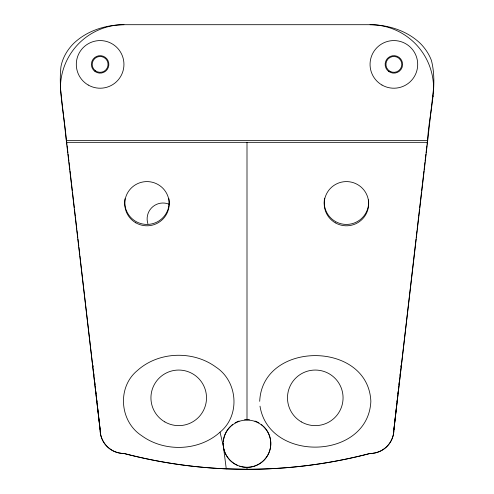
<?xml version="1.0" encoding="UTF-8"?>
<svg xmlns="http://www.w3.org/2000/svg" width="494" height="494" viewBox="0 0 494 494"><rect width="100%" height="100%" fill="white"/><g stroke="black" fill="none" stroke-linecap="round" stroke-linejoin="round"><path stroke-width="0.74" d="M259.702 401.338C262.339 340.378 368.215 340.378 370.852 401.338C368.209 460.031 268.977 463.002 260.005 406.154M416.041 239.003L393.879 429.823L427.495 142.334C428.483 115.281 438.308 87.308 431.41 60.404C429.033 54.044 425.186 48.375 420.45 43.546C407.105 30.69 388.327 24.817 370.055 24.7L123.945 24.7C105.673 24.817 86.895 30.69 73.55 43.546C67.289 49.851 62.608 57.786 60.972 66.579C58.175 91.958 64.807 117.115 66.505 142.334L100.121 429.823A23.817 23.687 0 0 0 123.945 453.504A484.787 482.076 0 0 0 226.271 468.855L247 469.294A484.787 482.076 0 0 0 370.055 453.504A23.817 23.687 0 0 0 393.879 429.823L396.262 408.168M396.429 406.636L396.775 403.573M396.941 402.042L397.201 399.745M397.454 397.448L397.707 395.151M397.88 393.619L398.133 391.322M398.392 389.031L398.646 386.734M398.899 384.437L399.158 382.14M399.411 379.843L399.584 378.311M399.924 375.249L400.097 373.717M400.35 371.42L400.523 369.889M400.862 366.826L401.029 365.294M416.201 237.7L417.016 230.587M417.177 229.278L418.529 217.576M418.69 216.267L419.511 209.153M419.665 207.851L420.487 200.731M420.647 199.428L421.468 192.314M421.623 191.011L422.444 183.892M422.605 182.589L423.957 170.881M424.111 169.578L424.939 162.464M425.093 161.155L425.914 154.042M426.069 152.739L426.427 149.67M426.538 148.682L426.896 145.619M427.051 144.316L427.403 141.253M123.945 24.7A63.516 63.516 0 0 0 60.429 88.216L66.505 142.334L427.495 142.334L433.571 88.216A63.516 63.516 0 0 0 370.055 24.7M220.021 432.176C240.529 415.485 237.83 381.312 215.909 367.085C193.092 350.283 158.568 351.401 137.425 370.5C116.917 387.191 119.616 421.363 141.537 435.591C164.354 452.393 198.878 451.275 220.021 432.176L223.356 446.15L226.271 468.855M432.651 96.151L433.571 96.151M66.505 140.494L427.495 140.494M66.597 141.253L66.949 144.316M67.104 145.619L67.462 148.682M67.573 149.67L67.931 152.726M68.086 154.042L68.907 161.143M69.061 162.464L69.889 169.553M70.043 170.881L71.395 182.558M71.556 183.892L72.377 190.968M72.532 192.314L73.353 199.385M73.513 200.731L74.335 207.795M74.489 209.153L75.31 216.211M75.471 217.576L76.823 229.21M76.984 230.587L77.799 237.626M77.959 239.003L78.781 246.037M78.941 247.426L79.756 254.453M79.923 255.843L100.121 429.823M92.971 365.294L93.138 366.826M93.477 369.889L93.65 371.42M93.903 373.717L94.076 375.249M94.416 378.311L94.589 379.843M94.842 382.14L95.101 384.437M95.354 386.734L95.608 389.031M95.867 391.322L96.12 393.619M96.293 395.151L96.546 397.448M96.799 399.745L97.059 402.042M97.225 403.573L97.571 406.636M97.738 408.168L100.121 429.601A23.817 23.817 0 0 0 120.832 453.214M223.226 443.68L223.356 446.15M372.55 453.288A23.817 23.817 0 0 1 370.055 453.418L370.055 453.504M247 142.334L247 420.036M269.65 436.146A23.817 23.817 0 0 1 247 467.324L247 469.294M121.45 453.288A23.817 23.817 0 0 0 123.945 453.418L123.945 453.504M393.879 429.601A23.817 23.817 0 0 1 373.168 453.214M370.055 453.418A484.787 484.787 0 0 1 123.945 453.418M368.549 199.872A22.23 22.23 0 0 1 345.565 224.412A22.23 22.23 0 0 1 324.583 198.15M168.923 198.724A22.23 22.23 0 0 1 146.971 224.43A22.23 22.23 0 0 1 125.013 198.724M223.356 441.21A23.774 23.644 0 0 1 251.131 420.394A23.774 23.644 0 0 1 270.07 449.398A23.774 23.644 0 0 1 239.652 466.163M237.33 465.28A23.774 23.644 0 0 1 223.745 448.595M247 467.324A23.817 23.817 0 0 1 224.35 436.146M224.548 435.554A23.817 23.817 0 0 1 230.161 426.662M231.062 425.803A23.817 23.817 0 0 1 232.501 424.605M235.088 422.876A23.817 23.817 0 0 1 239.053 421.055M244.511 419.814A23.817 23.817 0 0 1 249.489 419.814M254.947 421.055A23.817 23.817 0 0 1 258.912 422.876M261.499 424.605A23.817 23.817 0 0 1 262.938 425.803M263.839 426.662A23.817 23.817 0 0 1 269.452 435.554M147.904 223.794A15.876 15.876 0 0 1 168.954 204.164M301.383 421.907A27.788 27.788 0 0 0 343.064 397.843A27.788 27.788 0 0 0 301.383 373.779A27.788 27.788 0 0 0 301.383 421.907M164.829 421.907A27.788 27.788 0 0 0 206.511 397.843A27.788 27.788 0 0 0 164.829 373.779A27.788 27.788 0 0 0 164.829 421.907M135.856 222.837A22.23 22.107 0 0 0 169.195 203.695A22.23 22.107 0 0 0 135.856 184.552A22.23 22.107 0 0 0 135.856 222.837M335.327 222.837A22.23 22.107 0 0 0 368.672 203.695A22.23 22.107 0 0 0 335.327 184.552A22.23 22.107 0 0 0 335.327 222.837M94.99 71.463A8.731 8.731 0 0 0 108.81 65.307A8.731 8.731 0 0 0 96.571 56.421A8.731 8.731 0 0 0 94.99 71.463M388.741 71.463A8.731 8.731 0 0 0 402.561 65.307A8.731 8.731 0 0 0 390.322 56.421A8.731 8.731 0 0 0 388.741 71.463M381.967 85.024A23.817 23.817 0 0 0 417.696 64.399A23.817 23.817 0 0 0 381.967 43.768A23.817 23.817 0 0 0 381.967 85.024M88.216 85.024A23.817 23.817 0 0 0 123.945 64.399A23.817 23.817 0 0 0 88.216 43.768A23.817 23.817 0 0 0 88.216 85.024M95.459 70.821A7.941 7.941 0 0 0 108.019 65.227A7.941 7.941 0 0 0 96.898 57.143A7.941 7.941 0 0 0 95.459 70.821M389.908 71.272A7.941 7.941 0 0 0 401.813 64.399A7.941 7.941 0 0 0 389.908 57.52A7.941 7.941 0 0 0 389.908 71.272"/></g></svg>
